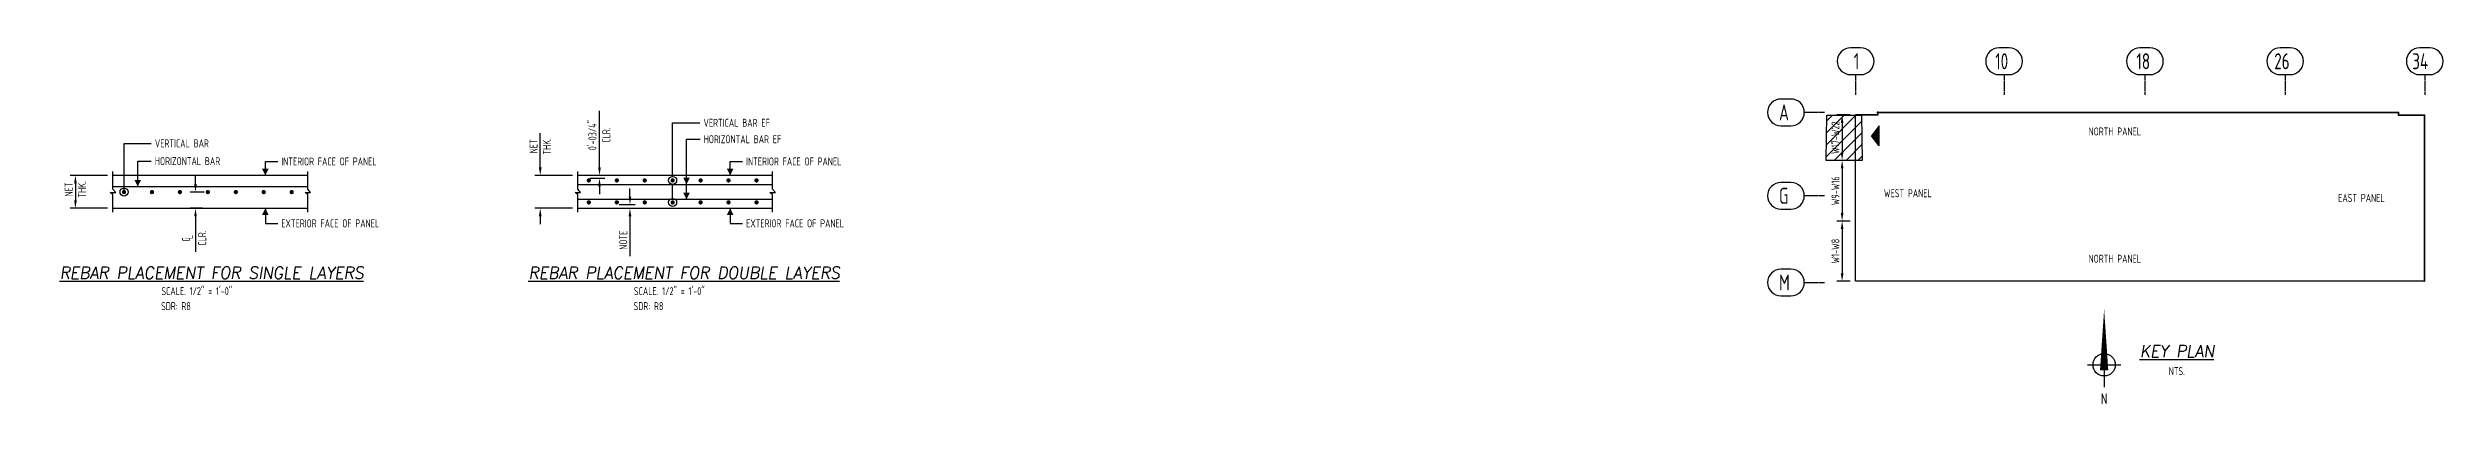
# Model space of a CAD drawing. Header units: inches. Extents: x -3675 to 25720, y -2273 to 5046.
# Drawn here: x 25047 to 25720, y 773 to 873 of the extents above; entities that cross this region are included whole.
import ezdxf
from ezdxf.enums import TextEntityAlignment as Align

# ---------------------------------------------------------------- set-up
doc = ezdxf.new("R2010")
doc.units = ezdxf.units.IN
doc.header["$LTSCALE"] = 0.025
doc.header["$MEASUREMENT"] = 0
doc.linetypes.add('PHANTOM', pattern=[2.5, 1.25, -0.25, 0.25, -0.25, 0.25, -0.25])
doc.layers.get('0').update_dxf_attribs({"linetype": 'CONTINUOUS'})
doc.layers.get('Defpoints').update_dxf_attribs({"linetype": 'CONTINUOUS'})
for name, color, linetype in [('0-25TEXT', 7, 'CONTINUOUS'), ('0-35', 3, 'CONTINUOUS'), ('0-35TEXT', 3, 'CONTINUOUS'), ('0-50', 10, 'CONTINUOUS'), ('5', 4, 'CONTINUOUS'), ('BARLIST', 7, 'CONTINUOUS'), ('DETAIL', 83, 'CONTINUOUS'), ('GRID', 8, 'PHANTOM'), ('Hatch', 253, 'CONTINUOUS'), ('Hgblock', 7, 'CONTINUOUS'), ('REBARS', 4, 'CONTINUOUS')]:
    doc.layers.add(name, color=color, linetype=linetype)
doc.styles.add('AR', font='ARCHQUIK.shx', dxfattribs={"width": 0.8})
doc.styles.add('ROMANT', font='romant')
doc.dimstyles.new('CADS_DIM_48', dxfattribs={"dimscale": 48, "dimtxt": 0.09375, "dimasz": 0.09375, "dimexe": 0.0625, "dimexo": 0.0625, "dimgap": 0.09375, "dimtad": 0, "dimtih": 1, "dimtoh": 1, "dimzin": 1, "dimdsep": 46, "dimlunit": 4, "dimtxsty": 'AR', "dimblk": 'CLOSED', "dimcen": 0.1875, "dimadec": 0, "dimazin": 0, "dimtfac": 1, "dimtofl": 0, "dimtmove": 0, "dimatfit": 1, "dimldrblk": 'DOTBLANK', "dimfxl": 1, "dimtzin": 0, "dimarcsym": 0})

# ---------------------------------------------------------------- blocks, each defined once
blk = doc.blocks.new('leadrblk')
blk.add_lwpolyline([(0, 0, 0, 1, 0), (1, 0, 1, 1, 0)], format="xyseb")
blk = doc.blocks.new('*D197')
at = {"layer": 'Defpoints', "color": 0, "transparency": 16777216}
for p in [(25064.96, 837.45), (25054.41, 828.2), (25064.96, 828.2)]:
    blk.add_point(p, dxfattribs=at)
at = {"layer": 'DETAIL', "color": 0, "lineweight": -2, "transparency": 16777216}
for p, q in [((25063.46, 837.45), (25052.91, 837.45)), ((25054.41, 835.2), (25054.41, 830.45)), ((25063.46, 828.2), (25052.91, 828.2))]:
    blk.add_line(p, q, dxfattribs=at)
at = {"layer": 'DETAIL', "color": 0, "transparency": 16777216}
for points in [[(25054.04, 835.2), (25054.79, 835.2), (25054.41, 837.45)], [(25054.04, 830.45), (25054.79, 830.45), (25054.41, 828.2)]]:
    blk.add_solid(points, dxfattribs=at)
at = {"layer": 'DETAIL', "color": 0, "transparency": 16777216, "insert": (25054.41, 833.51), "char_height": 2.25, "attachment_point": 5, "rotation": 90, "style": 'AR'}
blk.add_mtext('NET\\PTHK.', dxfattribs=at)
blk = doc.blocks.new('_DotBlank')
at = {"layer": '0-35', "color": 0, "lineweight": -2}
blk.add_line((-0.5, 0), (-1, 0), dxfattribs=at)
blk.add_circle((0, 0), 0.5, dxfattribs=at)
blk = doc.blocks.new('*D193')
at = {"layer": 'Defpoints', "color": 0, "transparency": 16777216}
for p in [(25195.66, 837.45), (25185.11, 828.2), (25195.66, 828.2)]:
    blk.add_point(p, dxfattribs=at)
at = {"layer": 'DETAIL', "color": 0, "lineweight": -2, "transparency": 16777216}
for p, q in [((25185.11, 839.7), (25185.11, 849.29)), ((25194.16, 837.45), (25183.61, 837.45)), ((25194.16, 828.2), (25183.61, 828.2)), ((25185.11, 825.95), (25185.11, 823.7))]:
    blk.add_line(p, q, dxfattribs=at)
at = {"layer": 'DETAIL', "color": 0, "transparency": 16777216}
for points in [[(25184.74, 839.7), (25185.49, 839.7), (25185.11, 837.45)], [(25184.74, 825.95), (25185.49, 825.95), (25185.11, 828.2)]]:
    blk.add_solid(points, dxfattribs=at)
at = {"layer": 'DETAIL', "color": 0, "transparency": 16777216, "insert": (25185.11, 845.62), "char_height": 2.25, "attachment_point": 5, "rotation": 90, "style": 'AR'}
blk.add_mtext('NET\\PTHK.', dxfattribs=at)
blk = doc.blocks.new('*D194')
at = {"layer": 'Defpoints', "color": 0, "transparency": 16777216}
for p in [(25197.52, 836.65), (25201.77, 837.45), (25201.77, 837.45)]:
    blk.add_point(p, dxfattribs=at)
at = {"layer": 'DETAIL', "color": 0, "lineweight": -2, "transparency": 16777216}
for p, q in [((25201.77, 839.7), (25201.77, 855.56)), ((25199.02, 836.65), (25203.27, 836.65)), ((25201.77, 834.4), (25201.77, 832.15))]:
    blk.add_line(p, q, dxfattribs=at)
at = {"layer": 'DETAIL', "color": 0, "transparency": 16777216}
for points in [[(25201.39, 839.7), (25202.14, 839.7), (25201.77, 837.45)], [(25201.39, 834.4), (25202.14, 834.4), (25201.77, 836.65)]]:
    blk.add_solid(points, dxfattribs=at)
at = {"layer": 'DETAIL', "color": 0, "transparency": 16777216, "char_height": 2.25, "attachment_point": 5, "rotation": 90, "style": 'AR'}
for s, insert in [('0\'-03/4"', (25199.77, 848.76)), ('CLR.', (25203.68, 848.76))]:
    blk.add_mtext(s, dxfattribs=dict(at, insert=insert))
blk = doc.blocks.new('*D195')
at = {"layer": 'Defpoints', "color": 0, "transparency": 16777216}
for p in [(25205.77, 829.24), (25210.34, 828.2), (25210.34, 828.2)]:
    blk.add_point(p, dxfattribs=at)
at = {"layer": 'DETAIL', "color": 0, "lineweight": -2, "transparency": 16777216}
for p, q in [((25207.27, 829.24), (25211.84, 829.24)), ((25210.34, 831.49), (25210.34, 833.74)), ((25210.34, 825.95), (25210.34, 814.76))]:
    blk.add_line(p, q, dxfattribs=at)
at = {"layer": 'DETAIL', "color": 0, "transparency": 16777216}
for points in [[(25209.97, 831.49), (25210.72, 831.49), (25210.34, 829.24)], [(25209.97, 825.95), (25210.72, 825.95), (25210.34, 828.2)]]:
    blk.add_solid(points, dxfattribs=at)
at = {"layer": 'DETAIL', "color": 0, "transparency": 16777216, "insert": (25208.47, 819.23), "char_height": 2.25, "width": 4.9345, "attachment_point": 5, "rotation": 90, "style": 'AR'}
blk.add_mtext('NOTE', dxfattribs=at)
blk = doc.blocks.new('*D196')
at = {"layer": 'Defpoints', "color": 0, "transparency": 16777216}
for p in [(25092.15, 832.76), (25088.18, 828.2), (25091.65, 828.2)]:
    blk.add_point(p, dxfattribs=at)
at = {"layer": 'DETAIL', "color": 0, "lineweight": -2, "transparency": 16777216}
for p, q in [((25088.18, 835.01), (25088.18, 837.26)), ((25090.65, 832.76), (25086.68, 832.76)), ((25090.15, 828.2), (25086.68, 828.2)), ((25088.18, 825.95), (25088.18, 815.94))]:
    blk.add_line(p, q, dxfattribs=at)
at = {"layer": 'DETAIL', "color": 0, "transparency": 16777216}
for points in [[(25087.8, 835.01), (25088.55, 835.01), (25088.18, 832.76)], [(25087.8, 825.95), (25088.55, 825.95), (25088.18, 828.2)]]:
    blk.add_solid(points, dxfattribs=at)
at = {"layer": 'DETAIL', "color": 0, "transparency": 16777216, "insert": (25088.18, 819.82), "char_height": 2.25, "attachment_point": 5, "rotation": 90, "style": 'AR'}
blk.add_mtext(' \\PCLR.', dxfattribs=at)
blk = doc.blocks.new('A$C2A293661')
at = {"layer": '0-35TEXT', "style": 'AR', "width": 0.8}
for s, p in [('C', (-0.72, 0.84)), ('L', (0, 0))]:
    blk.add_text(s, height=2.25, dxfattribs=at).set_placement(p)
blk = doc.blocks.new('*D342')
at = {"layer": '0-35', "color": 0, "lineweight": -2, "transparency": 16777216}
for p, q in [((25553.41, 854.44), (25549.68, 854.44)), ((25551.18, 852.19), (25551.18, 843.91)), ((25553.48, 841.66), (25549.68, 841.66))]:
    blk.add_line(p, q, dxfattribs=at)
at = {"layer": '0-35', "color": 0, "transparency": 16777216}
for points in [[(25550.81, 852.19), (25551.56, 852.19), (25551.18, 854.44)], [(25550.81, 843.91), (25551.56, 843.91), (25551.18, 841.66)]]:
    blk.add_solid(points, dxfattribs=at)
at = {"layer": 'Defpoints', "color": 0, "transparency": 16777216}
for p in [(25554.91, 854.44), (25551.18, 841.66), (25554.98, 841.66)]:
    blk.add_point(p, dxfattribs=at)
at = {"layer": '0-35', "color": 0, "transparency": 16777216, "insert": (25549.31, 848.05), "char_height": 2.25, "attachment_point": 5, "rotation": 90, "style": 'AR'}
blk.add_mtext('W17-W22', dxfattribs=at)
blk = doc.blocks.new('*D343')
at = {"layer": '0-35', "color": 0, "lineweight": -2, "transparency": 16777216}
for p, q in [((25553.48, 841.66), (25549.68, 841.66)), ((25551.18, 839.41), (25551.18, 826.87)), ((25553.41, 824.62), (25549.68, 824.62))]:
    blk.add_line(p, q, dxfattribs=at)
at = {"layer": '0-35', "color": 0, "transparency": 16777216}
for points in [[(25550.81, 839.41), (25551.56, 839.41), (25551.18, 841.66)], [(25550.81, 826.87), (25551.56, 826.87), (25551.18, 824.62)]]:
    blk.add_solid(points, dxfattribs=at)
at = {"layer": 'Defpoints', "color": 0, "transparency": 16777216}
for p in [(25554.98, 841.66), (25551.18, 824.62), (25554.91, 824.62)]:
    blk.add_point(p, dxfattribs=at)
at = {"layer": '0-35', "color": 0, "transparency": 16777216, "insert": (25549.31, 833.14), "char_height": 2.25, "attachment_point": 5, "rotation": 90, "style": 'AR'}
blk.add_mtext('W9-W16', dxfattribs=at)
blk = doc.blocks.new('*D344')
at = {"layer": '0-35', "color": 0, "lineweight": -2, "transparency": 16777216}
for p, q in [((25553.41, 824.62), (25549.68, 824.62)), ((25551.18, 822.37), (25551.18, 809.95)), ((25553.41, 807.7), (25549.68, 807.7))]:
    blk.add_line(p, q, dxfattribs=at)
at = {"layer": '0-35', "color": 0, "transparency": 16777216}
for points in [[(25550.81, 822.37), (25551.56, 822.37), (25551.18, 824.62)], [(25550.81, 809.95), (25551.56, 809.95), (25551.18, 807.7)]]:
    blk.add_solid(points, dxfattribs=at)
at = {"layer": 'Defpoints', "color": 0, "transparency": 16777216}
for p in [(25554.91, 824.62), (25551.18, 807.7), (25554.91, 807.7)]:
    blk.add_point(p, dxfattribs=at)
at = {"layer": '0-35', "color": 0, "transparency": 16777216, "insert": (25549.31, 816.16), "char_height": 2.25, "attachment_point": 5, "rotation": 90, "style": 'AR'}
blk.add_mtext('W1-W8', dxfattribs=at)
blk = doc.blocks.new('*U129')
at = {"layer": 'Hgblock', "color": 3}
for p, q in [((-0.375, 0), (0.375, 0)), ((0, 0), (0, -0.5))]:
    blk.add_line(p, q, dxfattribs=at)
blk.add_lwpolyline([(0, 1.25, 0, 0.187, 0), (0, -0.125, 0.187, 0.187, 0)], format="xyseb", dxfattribs=at)
blk.add_circle((0, 0), 0.25, dxfattribs=at)
at = {"layer": 'Hgblock', "color": 3, "style": 'AR', "width": 0.8}
blk.add_text('N', height=0.244, dxfattribs=at).set_placement((0, -0.761), align=Align.MIDDLE)
blk = doc.blocks.new('*D339')
at = {"layer": '0-35', "color": 0, "lineweight": -2, "transparency": 16777216}
for p, q in [((25553.41, 854.44), (25549.68, 854.44)), ((25551.18, 852.19), (25551.18, 843.91)), ((25553.48, 841.66), (25549.68, 841.66))]:
    blk.add_line(p, q, dxfattribs=at)
at = {"layer": '0-35', "color": 0, "transparency": 16777216}
for points in [[(25550.81, 852.19), (25551.56, 852.19), (25551.18, 854.44)], [(25550.81, 843.91), (25551.56, 843.91), (25551.18, 841.66)]]:
    blk.add_solid(points, dxfattribs=at)
at = {"layer": 'Defpoints', "color": 0, "transparency": 16777216}
for p in [(25554.91, 854.44), (25551.18, 841.66), (25554.98, 841.66)]:
    blk.add_point(p, dxfattribs=at)
at = {"layer": '0-35', "color": 0, "transparency": 16777216, "insert": (25549.31, 848.05), "char_height": 2.25, "attachment_point": 5, "rotation": 90, "style": 'AR'}
blk.add_mtext('W17-W22', dxfattribs=at)
blk = doc.blocks.new('*D340')
at = {"layer": '0-35', "color": 0, "lineweight": -2, "transparency": 16777216}
for p, q in [((25553.48, 841.66), (25549.68, 841.66)), ((25551.18, 839.41), (25551.18, 826.87)), ((25553.41, 824.62), (25549.68, 824.62))]:
    blk.add_line(p, q, dxfattribs=at)
at = {"layer": '0-35', "color": 0, "transparency": 16777216}
for points in [[(25550.81, 839.41), (25551.56, 839.41), (25551.18, 841.66)], [(25550.81, 826.87), (25551.56, 826.87), (25551.18, 824.62)]]:
    blk.add_solid(points, dxfattribs=at)
at = {"layer": 'Defpoints', "color": 0, "transparency": 16777216}
for p in [(25554.98, 841.66), (25551.18, 824.62), (25554.91, 824.62)]:
    blk.add_point(p, dxfattribs=at)
at = {"layer": '0-35', "color": 0, "transparency": 16777216, "insert": (25549.31, 833.14), "char_height": 2.25, "attachment_point": 5, "rotation": 90, "style": 'AR'}
blk.add_mtext('W9-W16', dxfattribs=at)
blk = doc.blocks.new('*D341')
at = {"layer": '0-35', "color": 0, "lineweight": -2, "transparency": 16777216}
for p, q in [((25553.41, 824.62), (25549.68, 824.62)), ((25551.18, 822.37), (25551.18, 809.95)), ((25553.41, 807.7), (25549.68, 807.7))]:
    blk.add_line(p, q, dxfattribs=at)
at = {"layer": '0-35', "color": 0, "transparency": 16777216}
for points in [[(25550.81, 822.37), (25551.56, 822.37), (25551.18, 824.62)], [(25550.81, 809.95), (25551.56, 809.95), (25551.18, 807.7)]]:
    blk.add_solid(points, dxfattribs=at)
at = {"layer": 'Defpoints', "color": 0, "transparency": 16777216}
for p in [(25554.91, 824.62), (25551.18, 807.7), (25554.91, 807.7)]:
    blk.add_point(p, dxfattribs=at)
at = {"layer": '0-35', "color": 0, "transparency": 16777216, "insert": (25549.31, 816.16), "char_height": 2.25, "attachment_point": 5, "rotation": 90, "style": 'AR'}
blk.add_mtext('W1-W8', dxfattribs=at)
blk = doc.blocks.new('*U229')
at = {"layer": 'Hgblock', "color": 3}
for p, q in [((-0.375, 0), (0.375, 0)), ((0, 0), (0, -0.5))]:
    blk.add_line(p, q, dxfattribs=at)
blk.add_lwpolyline([(0, 1.25, 0, 0.187, 0), (0, -0.125, 0.187, 0.187, 0)], format="xyseb", dxfattribs=at)
blk.add_circle((0, 0), 0.25, dxfattribs=at)
at = {"layer": 'Hgblock', "color": 3, "style": 'AR', "width": 0.8}
blk.add_text('N', height=0.244, dxfattribs=at).set_placement((0, -0.761), align=Align.MIDDLE)

msp = doc.modelspace()

# ---------------------------------------------------------------- hatches: boundary and pattern name
at = {"layer": '0-25TEXT'}
msp.add_hatch(color=256, dxfattribs=at).paths.add_polyline_path([(25561.62379, 851.39563), (25559.46384, 848.5832), (25561.62379, 845.77077)])
at = {"layer": 'Hatch'}
h = msp.add_hatch(dxfattribs=at)
h.set_pattern_fill('ANSI31', color=256, scale=18.75)
h.set_pattern_definition([(45, (13073.699, -2.8334), (-1.6572815, 1.6572815), [])])
h.paths.add_polyline_path([(25546.68827, 841.65724), (25556.83167, 841.65708), (25556.66661, 854.36965), (25546.87895, 854.36981)])

# ---------------------------------------------------------------- linework, layer by layer
at = {"layer": '0-25TEXT'}
for p, q in [((25561.62379, 851.39563), (25559.46384, 848.5832)), ((25561.62379, 845.77077), (25561.62379, 851.39563)), ((25561.62379, 845.77077), (25559.46384, 848.5832))]:
    msp.add_line(p, q, dxfattribs=at)
for points in [[(25222.3485, 837.16636), (25222.3485, 852.22853), (25230.02899, 852.22853)], [(25226.24842, 830.74844), (25226.24842, 847.61848), (25230.07478, 847.61848)], [(25071.9294, 834.3108), (25071.9294, 841.45671), (25075.75576, 841.45671)], [(25107.81491, 837.45465), (25107.81491, 841.36598), (25111.29619, 841.36598)], [(25238.51671, 837.45465), (25238.51671, 841.36598), (25241.99799, 841.36598)], [(25222.3485, 830.98891), (25222.3485, 834.91636)], [(25107.81491, 828.20465), (25107.81491, 823.89667), (25111.29619, 823.89667)], [(25238.51671, 828.20465), (25238.51671, 823.89667), (25241.99799, 823.89667)]]:
    msp.add_lwpolyline(points, dxfattribs=at)
at = {"layer": '0-35'}
for p, q in [((25554.91238, 854.43824), (25554.91238, 854.36965)), ((25561.23803, 854.43824), (25554.91238, 854.43824)), ((25554.91238, 854.36965), (25554.91238, 854.43824)), ((25554.91238, 854.43824), (25554.98097, 854.43824)), ((25554.91238, 807.69756), (25554.91238, 854.43824)), ((25554.91238, 854.43824), (25554.91238, 854.36965)), ((25561.23803, 854.43824), (25554.91238, 854.43824)), ((25554.91238, 854.36965), (25554.91238, 854.43824)), ((25554.91238, 854.43824), (25554.98097, 854.43824)), ((25554.91238, 807.69756), (25554.91238, 854.43824)), ((25561.30663, 854.36965), (25554.91238, 854.36965)), ((25561.30663, 854.36965), (25554.91238, 854.36965)), ((25554.91238, 852.30806), (25554.98097, 852.30806)), ((25554.91238, 852.30806), (25554.98097, 852.30806)), ((25554.91238, 850.17788), (25554.98097, 850.17788)), ((25554.91238, 850.17788), (25554.98097, 850.17788)), ((25554.98097, 807.69756), (25554.98097, 854.43824)), ((25554.98097, 807.69756), (25554.98097, 854.43824)), ((25557.04534, 854.43824), (25557.04534, 854.36965)), ((25557.04534, 854.43824), (25557.04534, 854.36965)), ((25559.17552, 854.43824), (25559.17552, 854.36965)), ((25559.17552, 854.43824), (25559.17552, 854.36965)), ((25561.30663, 855.22246), (25561.03595, 855.22246)), ((25561.03595, 855.22246), (25707.7366, 855.22246)), ((25561.03595, 855.15386), (25561.03595, 855.22246)), ((25561.03595, 855.22246), (25561.03595, 855.15386)), ((25561.30663, 855.22246), (25561.03595, 855.22246)), ((25561.03595, 855.22246), (25707.7366, 855.22246)), ((25561.03595, 855.15386), (25561.03595, 855.22246)), ((25561.03595, 855.22246), (25561.03595, 855.15386)), ((25561.03595, 855.15386), (25561.23803, 855.15386)), ((25561.03595, 855.15386), (25561.23803, 855.15386)), ((25561.23803, 854.43824), (25561.23803, 855.15386)), ((25561.23803, 854.43824), (25561.23803, 855.15386)), ((25561.30663, 854.36965), (25561.30663, 855.15386)), ((25561.30663, 855.15386), (25707.53822, 855.15386)), ((25561.30663, 854.36965), (25561.30663, 855.15386)), ((25561.30663, 855.15386), (25707.53822, 855.15386)), ((25561.30663, 854.36965), (25561.30663, 854.43824)), ((25561.30663, 854.36965), (25561.30663, 854.43824)), ((25562.94619, 855.22246), (25562.94619, 855.15386)), ((25562.94619, 855.22246), (25562.94619, 855.15386)), ((25562.94644, 855.22246), (25562.94644, 855.15386)), ((25562.94644, 855.22246), (25562.94644, 855.15386)), ((25564.85415, 855.22246), (25564.85415, 855.15386)), ((25564.85415, 855.22246), (25564.85415, 855.15386)), ((25564.85415, 855.22246), (25564.85415, 855.15386)), ((25564.85415, 855.22246), (25564.85415, 855.15386)), ((25566.98433, 855.22246), (25566.98433, 855.15386)), ((25566.98433, 855.22246), (25566.98433, 855.15386)), ((25566.98433, 855.22246), (25566.98433, 855.15386)), ((25566.98433, 855.22246), (25566.98433, 855.15386)), ((25569.29248, 855.22246), (25569.29248, 855.15386)), ((25569.29248, 855.22246), (25569.29248, 855.15386)), ((25571.60064, 855.22246), (25571.60064, 855.15386)), ((25571.60064, 855.22246), (25571.60064, 855.15386)), ((25573.9088, 855.22246), (25573.9088, 855.15386)), ((25573.9088, 855.22246), (25573.9088, 855.15386)), ((25576.21696, 855.22246), (25576.21696, 855.15386)), ((25576.21696, 855.22246), (25576.21696, 855.15386)), ((25576.92331, 855.22246), (25576.92331, 855.15386)), ((25576.92331, 855.22246), (25576.92331, 855.15386)), ((25579.23147, 855.22246), (25579.23147, 855.15386)), ((25579.23147, 855.22246), (25579.23147, 855.15386)), ((25581.53963, 855.22246), (25581.53963, 855.15386)), ((25581.53963, 855.22246), (25581.53963, 855.15386)), ((25583.84779, 855.22246), (25583.84779, 855.15386)), ((25583.84779, 855.22246), (25583.84779, 855.15386)), ((25586.15595, 855.22246), (25586.15595, 855.15386)), ((25586.15595, 855.22246), (25586.15595, 855.15386)), ((25586.8623, 855.22246), (25586.8623, 855.15386)), ((25586.8623, 855.22246), (25586.8623, 855.15386)), ((25589.17046, 855.22246), (25589.17046, 855.15386)), ((25589.17046, 855.22246), (25589.17046, 855.15386)), ((25591.47862, 855.22246), (25591.47862, 855.15386)), ((25591.47862, 855.22246), (25591.47862, 855.15386)), ((25593.78678, 855.22246), (25593.78678, 855.15386)), ((25593.78678, 855.22246), (25593.78678, 855.15386)), ((25595.87246, 855.22246), (25595.87246, 855.15386)), ((25595.87246, 855.22246), (25595.87246, 855.15386)), ((25596.5816, 855.22246), (25596.5816, 855.15386)), ((25596.5816, 855.22246), (25596.5816, 855.15386)), ((25599.11501, 855.22246), (25599.11501, 855.15386)), ((25599.11501, 855.15386), (25599.11501, 855.22246)), ((25599.11501, 855.22246), (25599.11501, 855.15386)), ((25599.11501, 855.15386), (25599.11501, 855.22246)), ((25601.42317, 855.15386), (25601.42317, 855.22246)), ((25601.42317, 855.15386), (25601.42317, 855.22246)), ((25603.73133, 855.15386), (25603.73133, 855.22246)), ((25603.73133, 855.15386), (25603.73133, 855.22246)), ((25606.03949, 855.15386), (25606.03949, 855.22246)), ((25606.03949, 855.15386), (25606.03949, 855.22246)), ((25606.74584, 855.15386), (25606.74584, 855.22246)), ((25606.74584, 855.15386), (25606.74584, 855.22246)), ((25609.054, 855.15386), (25609.054, 855.22246)), ((25609.054, 855.15386), (25609.054, 855.22246)), ((25611.36216, 855.15386), (25611.36216, 855.22246)), ((25611.36216, 855.15386), (25611.36216, 855.22246)), ((25613.67031, 855.15386), (25613.67031, 855.22246)), ((25613.67031, 855.15386), (25613.67031, 855.22246)), ((25615.97847, 855.15386), (25615.97847, 855.22246)), ((25615.97847, 855.15386), (25615.97847, 855.22246)), ((25616.68483, 855.15386), (25616.68483, 855.22246)), ((25616.68483, 855.15386), (25616.68483, 855.22246)), ((25618.99298, 855.15386), (25618.99298, 855.22246)), ((25618.99298, 855.15386), (25618.99298, 855.22246)), ((25621.30114, 855.15386), (25621.30114, 855.22246)), ((25621.30114, 855.15386), (25621.30114, 855.22246)), ((25623.6093, 855.15386), (25623.6093, 855.22246)), ((25623.6093, 855.15386), (25623.6093, 855.22246)), ((25625.91746, 855.15386), (25625.91746, 855.22246)), ((25625.91746, 855.15386), (25625.91746, 855.22246)), ((25626.62381, 855.15386), (25626.62381, 855.22246)), ((25626.62381, 855.15386), (25626.62381, 855.22246)), ((25628.93197, 855.15386), (25628.93197, 855.22246)), ((25628.93197, 855.15386), (25628.93197, 855.22246)), ((25631.2355, 855.15386), (25631.2355, 855.22246)), ((25631.2355, 855.15386), (25631.2355, 855.22246)), ((25633.53902, 855.15386), (25633.53902, 855.22246)), ((25633.53902, 855.15386), (25633.53902, 855.22246)), ((25635.84718, 855.15386), (25635.84718, 855.22246)), ((25635.84718, 855.15386), (25635.84718, 855.22246)), ((25636.55353, 855.15386), (25636.55353, 855.22246)), ((25636.55353, 855.15386), (25636.55353, 855.22246)), ((25638.86169, 855.15386), (25638.86169, 855.22246)), ((25638.86169, 855.15386), (25638.86169, 855.22246)), ((25641.16985, 855.15386), (25641.16985, 855.22246)), ((25641.16985, 855.15386), (25641.16985, 855.22246)), ((25643.47801, 855.15386), (25643.47801, 855.22246)), ((25643.47801, 855.15386), (25643.47801, 855.22246)), ((25645.78617, 855.15386), (25645.78617, 855.22246)), ((25645.78617, 855.15386), (25645.78617, 855.22246)), ((25646.49252, 855.15386), (25646.49252, 855.22246)), ((25646.49252, 855.15386), (25646.49252, 855.22246)), ((25648.80068, 855.15386), (25648.80068, 855.22246)), ((25648.80068, 855.15386), (25648.80068, 855.22246)), ((25651.10884, 855.15386), (25651.10884, 855.22246)), ((25651.10884, 855.15386), (25651.10884, 855.22246)), ((25653.417, 855.15386), (25653.417, 855.22246)), ((25653.417, 855.15386), (25653.417, 855.22246)), ((25655.72515, 855.15386), (25655.72515, 855.22246)), ((25655.72515, 855.15386), (25655.72515, 855.22246)), ((25656.43151, 855.15386), (25656.43151, 855.22246)), ((25656.43151, 855.15386), (25656.43151, 855.22246)), ((25658.73967, 855.15386), (25658.73967, 855.22246)), ((25658.73967, 855.15386), (25658.73967, 855.22246)), ((25661.04782, 855.15386), (25661.04782, 855.22246)), ((25661.04782, 855.15386), (25661.04782, 855.22246)), ((25663.35598, 855.15386), (25663.35598, 855.22246)), ((25663.35598, 855.15386), (25663.35598, 855.22246)), ((25665.66414, 855.15386), (25665.66414, 855.22246)), ((25665.66414, 855.15386), (25665.66414, 855.22246)), ((25666.37049, 855.15386), (25666.37049, 855.22246)), ((25666.37049, 855.15386), (25666.37049, 855.22246)), ((25668.67865, 855.15386), (25668.67865, 855.22246)), ((25668.67865, 855.15386), (25668.67865, 855.22246)), ((25670.98959, 855.15386), (25670.98959, 855.22246)), ((25670.98959, 855.15386), (25670.98959, 855.22246)), ((25673.30053, 855.15386), (25673.30053, 855.22246)), ((25673.30053, 855.15386), (25673.30053, 855.22246)), ((25675.60869, 855.15386), (25675.60869, 855.22246)), ((25675.60869, 855.15386), (25675.60869, 855.22246)), ((25676.31504, 855.15386), (25676.31504, 855.22246)), ((25676.31504, 855.15386), (25676.31504, 855.22246)), ((25678.6232, 855.15386), (25678.6232, 855.22246)), ((25678.6232, 855.15386), (25678.6232, 855.22246)), ((25680.93136, 855.15386), (25680.93136, 855.22246)), ((25680.93136, 855.15386), (25680.93136, 855.22246)), ((25683.23952, 855.15386), (25683.23952, 855.22246)), ((25683.23952, 855.15386), (25683.23952, 855.22246)), ((25685.54768, 855.15386), (25685.54768, 855.22246)), ((25685.54768, 855.15386), (25685.54768, 855.22246)), ((25686.25403, 855.15386), (25686.25403, 855.22246)), ((25686.25403, 855.15386), (25686.25403, 855.22246)), ((25688.56219, 855.15386), (25688.56219, 855.22246)), ((25688.56219, 855.15386), (25688.56219, 855.22246)), ((25690.87035, 855.15386), (25690.87035, 855.22246)), ((25690.87035, 855.15386), (25690.87035, 855.22246)), ((25693.17851, 855.15386), (25693.17851, 855.22246)), ((25693.17851, 855.15386), (25693.17851, 855.22246)), ((25695.48667, 855.15386), (25695.48667, 855.22246)), ((25695.48667, 855.15386), (25695.48667, 855.22246)), ((25696.19302, 855.15386), (25696.19302, 855.22246)), ((25696.19302, 855.15386), (25696.19302, 855.22246)), ((25698.50118, 855.15386), (25698.50118, 855.22246)), ((25698.50118, 855.15386), (25698.50118, 855.22246)), ((25700.80934, 855.15386), (25700.80934, 855.22246)), ((25700.80934, 855.15386), (25700.80934, 855.22246)), ((25703.1175, 855.15386), (25703.1175, 855.22246)), ((25703.1175, 855.15386), (25703.1175, 855.22246)), ((25705.42566, 855.15386), (25705.42566, 855.22246)), ((25705.42566, 855.15386), (25705.42566, 855.22246)), ((25707.53822, 855.15386), (25707.53822, 854.36965)), ((25707.53822, 855.15386), (25707.53822, 854.36965)), ((25707.53822, 854.36965), (25714.9279, 854.36965)), ((25707.53822, 854.36965), (25714.9279, 854.36965)), ((25707.60682, 855.15386), (25707.7366, 855.15386)), ((25707.60682, 855.15386), (25707.60682, 854.43824)), ((25707.60682, 855.15386), (25707.7366, 855.15386)), ((25707.60682, 855.15386), (25707.60682, 854.43824)), ((25707.60682, 854.43824), (25714.9279, 854.43824)), ((25707.60682, 854.43824), (25714.9279, 854.43824)), ((25707.7366, 855.15386), (25707.7366, 855.22246)), ((25707.7366, 855.15386), (25707.7366, 855.22246)), ((25710.18583, 854.43824), (25710.18583, 854.36965)), ((25710.18583, 854.43824), (25710.18583, 854.36965)), ((25712.31601, 854.43824), (25712.31601, 854.36965)), ((25712.31601, 854.43824), (25712.31601, 854.36965)), ((25714.9279, 854.36965), (25714.9279, 854.43824)), ((25714.9279, 854.36965), (25714.9279, 854.43824)), ((25714.93479, 807.69756), (25714.93479, 854.43976)), ((25714.93479, 854.43976), (25715.00339, 854.43976)), ((25714.93479, 807.69756), (25714.93479, 854.43976)), ((25714.93479, 854.43976), (25715.00339, 854.43976)), ((25714.93479, 852.59082), (25714.93479, 852.52222)), ((25714.93479, 852.52222), (25714.93479, 852.59082)), ((25714.93479, 852.59082), (25715.00339, 852.59082)), ((25714.93479, 852.59082), (25714.93479, 852.52222)), ((25714.93479, 852.52222), (25714.93479, 852.59082)), ((25714.93479, 852.59082), (25715.00339, 852.59082)), ((25714.93479, 851.01768), (25715.00339, 851.01768)), ((25714.93479, 851.01768), (25715.00339, 851.01768)), ((25714.93479, 849.72095), (25715.00339, 849.72095)), ((25714.93479, 849.72095), (25715.00339, 849.72095)), ((25715.00339, 807.69756), (25715.00339, 854.43976)), ((25715.00339, 807.69756), (25715.00339, 854.43976)), ((25554.91238, 848.0477), (25554.98097, 848.0477)), ((25554.91238, 848.0477), (25554.98097, 848.0477)), ((25554.91238, 845.91752), (25554.98097, 845.91752)), ((25554.91238, 845.91752), (25554.98097, 845.91752)), ((25554.91238, 843.78734), (25554.98097, 843.78734)), ((25554.91238, 843.78734), (25554.98097, 843.78734)), ((25714.93479, 848.0477), (25715.00339, 848.0477)), ((25714.93479, 848.0477), (25715.00339, 848.0477)), ((25714.93479, 845.91752), (25715.00339, 845.91752)), ((25714.93479, 845.91752), (25715.00339, 845.91752)), ((25714.93479, 843.78734), (25715.00339, 843.78734)), ((25714.93479, 843.78734), (25715.00339, 843.78734)), ((25554.91238, 841.65716), (25554.98097, 841.65716)), ((25554.91238, 841.65716), (25554.98097, 841.65716)), ((25554.91238, 839.52698), (25554.98097, 839.52698)), ((25554.91238, 839.52698), (25554.98097, 839.52698)), ((25554.91238, 837.3968), (25554.98097, 837.3968)), ((25554.91238, 837.3968), (25554.98097, 837.3968)), ((25554.91238, 835.26662), (25554.98097, 835.26662)), ((25554.91238, 835.26662), (25554.98097, 835.26662)), ((25714.93479, 841.65716), (25715.00339, 841.65716)), ((25714.93479, 841.65716), (25715.00339, 841.65716)), ((25714.93479, 839.52698), (25715.00339, 839.52698)), ((25714.93479, 839.52698), (25715.00339, 839.52698)), ((25714.93479, 837.3968), (25715.00339, 837.3968)), ((25714.93479, 837.3968), (25715.00339, 837.3968)), ((25714.93479, 835.26662), (25715.00339, 835.26662)), ((25714.93479, 835.26662), (25715.00339, 835.26662)), ((25554.91238, 833.13644), (25554.98097, 833.13644)), ((25554.91238, 833.13644), (25554.98097, 833.13644)), ((25554.91238, 831.00626), (25554.98097, 831.00626)), ((25554.91238, 831.00626), (25554.98097, 831.00626)), ((25554.91238, 828.87608), (25554.98097, 828.87608)), ((25554.91238, 828.87608), (25554.98097, 828.87608)), ((25714.93479, 833.13644), (25715.00339, 833.13644)), ((25714.93479, 833.13644), (25715.00339, 833.13644)), ((25714.93479, 831.00626), (25715.00339, 831.00626)), ((25714.93479, 831.00626), (25715.00339, 831.00626)), ((25714.93479, 828.87608), (25715.00339, 828.87608)), ((25714.93479, 828.87608), (25715.00339, 828.87608)), ((25554.91238, 826.7459), (25554.98097, 826.7459)), ((25554.91238, 826.7459), (25554.98097, 826.7459)), ((25554.91238, 824.61572), (25554.98097, 824.61572)), ((25554.91238, 824.61572), (25554.98097, 824.61572)), ((25554.91238, 822.48554), (25554.98097, 822.48554)), ((25554.91238, 822.48554), (25554.98097, 822.48554)), ((25714.93479, 826.7459), (25715.00339, 826.7459)), ((25714.93479, 826.7459), (25715.00339, 826.7459)), ((25714.93479, 824.61572), (25715.00339, 824.61572)), ((25714.93479, 824.61572), (25715.00339, 824.61572)), ((25714.93479, 822.48554), (25715.00339, 822.48554)), ((25714.93479, 822.48554), (25715.00339, 822.48554)), ((25554.91238, 820.35536), (25554.98097, 820.35536)), ((25554.91238, 820.35536), (25554.98097, 820.35536)), ((25554.91238, 818.22518), (25554.98097, 818.22518)), ((25554.91238, 818.22518), (25554.98097, 818.22518)), ((25554.91238, 816.095), (25554.98097, 816.095)), ((25554.91238, 816.095), (25554.98097, 816.095)), ((25714.93479, 820.35536), (25715.00339, 820.35536)), ((25714.93479, 820.35536), (25715.00339, 820.35536)), ((25714.93479, 818.22518), (25715.00339, 818.22518)), ((25714.93479, 818.22518), (25715.00339, 818.22518)), ((25714.93479, 816.095), (25715.00339, 816.095)), ((25714.93479, 816.095), (25715.00339, 816.095)), ((25554.91238, 813.96482), (25554.98097, 813.96482)), ((25554.91238, 813.96482), (25554.98097, 813.96482)), ((25554.91238, 811.83464), (25554.98097, 811.83464)), ((25554.91238, 811.83464), (25554.98097, 811.83464)), ((25554.91238, 809.70446), (25554.98097, 809.70446)), ((25554.91238, 809.70446), (25554.98097, 809.70446)), ((25714.93479, 813.96482), (25715.00339, 813.96482)), ((25714.93479, 813.96482), (25715.00339, 813.96482)), ((25714.93479, 811.83464), (25715.00339, 811.83464)), ((25714.93479, 811.83464), (25715.00339, 811.83464)), ((25714.93479, 809.70446), (25715.00339, 809.70446)), ((25714.93479, 809.70446), (25715.00339, 809.70446)), ((25715.00339, 807.76616), (25554.91238, 807.76616)), ((25554.91238, 807.76616), (25554.91238, 807.69756)), ((25715.00339, 807.76616), (25554.91238, 807.76616)), ((25554.91238, 807.76616), (25554.91238, 807.69756)), ((25715.00339, 807.69756), (25554.91238, 807.69756)), ((25554.91238, 807.69756), (25554.98097, 807.69756)), ((25715.00339, 807.69756), (25554.91238, 807.69756)), ((25554.91238, 807.69756), (25554.98097, 807.69756)), ((25556.44559, 807.76616), (25556.44559, 807.69756)), ((25556.44559, 807.76616), (25556.44559, 807.69756)), ((25557.9788, 807.76616), (25557.9788, 807.69756)), ((25557.9788, 807.76616), (25557.9788, 807.69756)), ((25560.28696, 807.76616), (25560.28696, 807.69756)), ((25560.28696, 807.76616), (25560.28696, 807.69756)), ((25562.59512, 807.76616), (25562.59512, 807.69756)), ((25562.59512, 807.76616), (25562.59512, 807.69756)), ((25563.30147, 807.76616), (25563.30147, 807.69756)), ((25563.30147, 807.76616), (25563.30147, 807.69756)), ((25565.60963, 807.76616), (25565.60963, 807.69756)), ((25565.60963, 807.76616), (25565.60963, 807.69756)), ((25567.92361, 807.76616), (25567.92361, 807.69756)), ((25567.92361, 807.76616), (25567.92361, 807.69756)), ((25570.23177, 807.76616), (25570.23177, 807.69756)), ((25570.23177, 807.76616), (25570.23177, 807.69756)), ((25572.53993, 807.76616), (25572.53993, 807.69756)), ((25572.53993, 807.76616), (25572.53993, 807.69756)), ((25573.24628, 807.76616), (25573.24628, 807.69756)), ((25573.24628, 807.76616), (25573.24628, 807.69756)), ((25575.55444, 807.76616), (25575.55444, 807.69756)), ((25575.55444, 807.76616), (25575.55444, 807.69756)), ((25577.8626, 807.76616), (25577.8626, 807.69756)), ((25577.8626, 807.76616), (25577.8626, 807.69756)), ((25580.17076, 807.76616), (25580.17076, 807.69756)), ((25580.17076, 807.76616), (25580.17076, 807.69756)), ((25582.47892, 807.76616), (25582.47892, 807.69756)), ((25582.47892, 807.76616), (25582.47892, 807.69756)), ((25583.18527, 807.76616), (25583.18527, 807.69756)), ((25583.18527, 807.76616), (25583.18527, 807.69756)), ((25585.49343, 807.76616), (25585.49343, 807.69756)), ((25585.49343, 807.76616), (25585.49343, 807.69756)), ((25587.80159, 807.76616), (25587.80159, 807.69756)), ((25587.80159, 807.76616), (25587.80159, 807.69756)), ((25590.10975, 807.76616), (25590.10975, 807.69756)), ((25590.10975, 807.76616), (25590.10975, 807.69756)), ((25592.41791, 807.76616), (25592.41791, 807.69756)), ((25592.41791, 807.76616), (25592.41791, 807.69756)), ((25593.12426, 807.76616), (25593.12426, 807.69756)), ((25593.12426, 807.76616), (25593.12426, 807.69756)), ((25595.43242, 807.76616), (25595.43242, 807.69756)), ((25595.43242, 807.76616), (25595.43242, 807.69756)), ((25597.74058, 807.76616), (25597.74058, 807.69756)), ((25597.74058, 807.76616), (25597.74058, 807.69756)), ((25600.04874, 807.76616), (25600.04874, 807.69756)), ((25600.04874, 807.76616), (25600.04874, 807.69756)), ((25602.3569, 807.76616), (25602.3569, 807.69756)), ((25602.3569, 807.76616), (25602.3569, 807.69756)), ((25603.06325, 807.76616), (25603.06325, 807.69756)), ((25603.06325, 807.76616), (25603.06325, 807.69756)), ((25605.37141, 807.76616), (25605.37141, 807.69756)), ((25605.37141, 807.76616), (25605.37141, 807.69756)), ((25607.67957, 807.76616), (25607.67957, 807.69756)), ((25607.67957, 807.76616), (25607.67957, 807.69756)), ((25609.98772, 807.76616), (25609.98772, 807.69756)), ((25609.98772, 807.76616), (25609.98772, 807.69756)), ((25612.29588, 807.76616), (25612.29588, 807.69756)), ((25612.29588, 807.76616), (25612.29588, 807.69756)), ((25613.00224, 807.76616), (25613.00224, 807.69756)), ((25613.00224, 807.76616), (25613.00224, 807.69756)), ((25615.31039, 807.76616), (25615.31039, 807.69756)), ((25615.31039, 807.76616), (25615.31039, 807.69756)), ((25617.61855, 807.76616), (25617.61855, 807.69756)), ((25617.61855, 807.76616), (25617.61855, 807.69756)), ((25619.92671, 807.76616), (25619.92671, 807.69756)), ((25619.92671, 807.76616), (25619.92671, 807.69756)), ((25622.23487, 807.76616), (25622.23487, 807.69756)), ((25622.23487, 807.76616), (25622.23487, 807.69756)), ((25622.94122, 807.76616), (25622.94122, 807.69756)), ((25622.94122, 807.76616), (25622.94122, 807.69756)), ((25625.24938, 807.76616), (25625.24938, 807.69756)), ((25625.24938, 807.76616), (25625.24938, 807.69756)), ((25627.55754, 807.76616), (25627.55754, 807.69756)), ((25627.55754, 807.76616), (25627.55754, 807.69756)), ((25629.8657, 807.76616), (25629.8657, 807.69756)), ((25629.8657, 807.76616), (25629.8657, 807.69756)), ((25632.17386, 807.76616), (25632.17386, 807.69756)), ((25632.17386, 807.76616), (25632.17386, 807.69756)), ((25632.88021, 807.76616), (25632.88021, 807.69756)), ((25632.88021, 807.76616), (25632.88021, 807.69756)), ((25635.18837, 807.76616), (25635.18837, 807.69756)), ((25635.18837, 807.76616), (25635.18837, 807.69756)), ((25637.49653, 807.76616), (25637.49653, 807.69756)), ((25637.49653, 807.76616), (25637.49653, 807.69756)), ((25639.80469, 807.76616), (25639.80469, 807.69756)), ((25639.80469, 807.76616), (25639.80469, 807.69756)), ((25642.11285, 807.76616), (25642.11285, 807.69756)), ((25642.11285, 807.76616), (25642.11285, 807.69756)), ((25642.8192, 807.76616), (25642.8192, 807.69756)), ((25642.8192, 807.76616), (25642.8192, 807.69756)), ((25645.12736, 807.76616), (25645.12736, 807.69756)), ((25645.12736, 807.76616), (25645.12736, 807.69756)), ((25647.43552, 807.76616), (25647.43552, 807.69756)), ((25647.43552, 807.76616), (25647.43552, 807.69756)), ((25649.74367, 807.76616), (25649.74367, 807.69756)), ((25649.74367, 807.76616), (25649.74367, 807.69756)), ((25652.05183, 807.76616), (25652.05183, 807.69756)), ((25652.05183, 807.76616), (25652.05183, 807.69756)), ((25652.75819, 807.76616), (25652.75819, 807.69756)), ((25652.75819, 807.76616), (25652.75819, 807.69756)), ((25655.06634, 807.76616), (25655.06634, 807.69756)), ((25655.06634, 807.76616), (25655.06634, 807.69756)), ((25657.3745, 807.76616), (25657.3745, 807.69756)), ((25657.3745, 807.76616), (25657.3745, 807.69756)), ((25659.68266, 807.76616), (25659.68266, 807.69756)), ((25659.68266, 807.76616), (25659.68266, 807.69756)), ((25661.99082, 807.76616), (25661.99082, 807.69756)), ((25661.99082, 807.76616), (25661.99082, 807.69756)), ((25662.69717, 807.76616), (25662.69717, 807.69756)), ((25662.69717, 807.76616), (25662.69717, 807.69756)), ((25665.00533, 807.76616), (25665.00533, 807.69756)), ((25665.00533, 807.76616), (25665.00533, 807.69756)), ((25667.31349, 807.76616), (25667.31349, 807.69756)), ((25667.31349, 807.76616), (25667.31349, 807.69756)), ((25669.62165, 807.76616), (25669.62165, 807.69756)), ((25669.62165, 807.76616), (25669.62165, 807.69756)), ((25672.15506, 807.76616), (25672.15506, 807.69756)), ((25672.15506, 807.76616), (25672.15506, 807.69756)), ((25672.86142, 807.76616), (25672.86142, 807.69756)), ((25672.86142, 807.76616), (25672.86142, 807.69756)), ((25674.94988, 807.76616), (25674.94988, 807.69756)), ((25674.94988, 807.76616), (25674.94988, 807.69756)), ((25677.25804, 807.76616), (25677.25804, 807.69756)), ((25677.25804, 807.76616), (25677.25804, 807.69756)), ((25679.5662, 807.76616), (25679.5662, 807.69756)), ((25679.5662, 807.76616), (25679.5662, 807.69756)), ((25681.87436, 807.76616), (25681.87436, 807.69756)), ((25681.87436, 807.76616), (25681.87436, 807.69756)), ((25682.58071, 807.76616), (25682.58071, 807.69756)), ((25682.58071, 807.76616), (25682.58071, 807.69756)), ((25684.88887, 807.76616), (25684.88887, 807.69756)), ((25684.88887, 807.76616), (25684.88887, 807.69756)), ((25687.19703, 807.76616), (25687.19703, 807.69756)), ((25687.19703, 807.76616), (25687.19703, 807.69756)), ((25689.50519, 807.76616), (25689.50519, 807.69756)), ((25689.50519, 807.76616), (25689.50519, 807.69756)), ((25691.81335, 807.76616), (25691.81335, 807.69756)), ((25691.81335, 807.76616), (25691.81335, 807.69756)), ((25692.5197, 807.76616), (25692.5197, 807.69756)), ((25692.5197, 807.76616), (25692.5197, 807.69756)), ((25694.82786, 807.76616), (25694.82786, 807.69756)), ((25694.82786, 807.76616), (25694.82786, 807.69756)), ((25697.13602, 807.76616), (25697.13602, 807.69756)), ((25697.13602, 807.76616), (25697.13602, 807.69756)), ((25699.44418, 807.76616), (25699.44418, 807.69756)), ((25699.44418, 807.76616), (25699.44418, 807.69756)), ((25701.75233, 807.76616), (25701.75233, 807.69756)), ((25701.75233, 807.76616), (25701.75233, 807.69756)), ((25704.06049, 807.76616), (25704.06049, 807.69756)), ((25704.06049, 807.76616), (25704.06049, 807.69756)), ((25706.36865, 807.76616), (25706.36865, 807.69756)), ((25706.36865, 807.76616), (25706.36865, 807.69756)), ((25708.67681, 807.76616), (25708.67681, 807.69756)), ((25708.67681, 807.76616), (25708.67681, 807.69756)), ((25710.98497, 807.76616), (25710.98497, 807.69756)), ((25710.98497, 807.76616), (25710.98497, 807.69756)), ((25712.99557, 807.76616), (25712.99557, 807.69756)), ((25712.99557, 807.76616), (25712.99557, 807.69756)), ((25714.93479, 807.69756), (25715.00339, 807.69756)), ((25714.93479, 807.69756), (25715.00339, 807.69756)), ((25715.00339, 807.76616), (25715.00339, 807.69756)), ((25715.00339, 807.76616), (25715.00339, 807.69756))]:
    msp.add_line(p, q, dxfattribs=at)
msp.add_lwpolyline([(25546.87895, 854.36981), (25556.66661, 854.36965), (25556.83167, 841.65708), (25546.68827, 841.65724)], close=True, dxfattribs=at)
for points in [[(25064.96151, 827.11453), (25064.96151, 832.05882), (25064.19068, 832.63132), (25065.73234, 832.63132), (25064.96151, 833.60048), (25064.96151, 838.54477)], [(25119.76439, 837.45465), (25064.96151, 837.45465)], [(25119.76439, 827.11453), (25119.76439, 832.05882), (25118.99356, 832.63132), (25120.53523, 832.63132), (25119.76439, 833.60048), (25119.76439, 838.54477)], [(25195.66331, 827.11453), (25195.66331, 832.05882), (25194.89248, 832.63132), (25196.43415, 832.63132), (25195.66331, 833.60048), (25195.66331, 838.54477)], [(25250.4662, 837.45465), (25195.66331, 837.45465)], [(25250.4662, 827.11453), (25250.4662, 832.05882), (25249.69537, 832.63132), (25251.23703, 832.63132), (25250.4662, 833.60048), (25250.4662, 838.54477)], [(25064.96151, 828.20465), (25119.76439, 828.20465)], [(25195.66331, 828.20465), (25250.4662, 828.20465)]]:
    msp.add_lwpolyline(points, dxfattribs=at)
at = {"layer": '0-35', "color": 0, "lineweight": -2}
for centre in [(25222.3485, 836.04136), (25222.3485, 829.86391)]:
    msp.add_circle(centre, 1.125, dxfattribs=at)
at = {"layer": '0-50'}
for points in [[(25556.39859, 873.2796), (25553.56336, 873.2796, 1), (25553.56336, 865.7796), (25556.39859, 865.7796, 1)], [(25598.13782, 873.2796), (25595.30259, 873.2796, 1), (25595.30259, 865.7796), (25598.13782, 865.7796, 1)], [(25637.75466, 873.2796), (25634.91943, 873.2796, 1), (25634.91943, 865.7796), (25637.75466, 865.7796, 1)], [(25677.17564, 873.2796), (25674.34041, 873.2796, 1), (25674.34041, 865.7796), (25677.17564, 865.7796, 1)], [(25716.42101, 873.2796), (25713.58578, 873.2796, 1), (25713.58578, 865.7796), (25716.42101, 865.7796, 1)], [(25536.79829, 858.91181), (25533.96306, 858.91181, 1), (25533.96306, 851.41181), (25536.79829, 851.41181, 1)], [(25536.79829, 858.91181), (25533.96306, 858.91181, 1), (25533.96306, 851.41181), (25536.79829, 851.41181, 1)], [(25536.79829, 835.47606), (25533.96306, 835.47606, 1), (25533.96306, 827.97606), (25536.79829, 827.97606, 1)], [(25536.79829, 835.47606), (25533.96306, 835.47606, 1), (25533.96306, 827.97606), (25536.79829, 827.97606, 1)], [(25536.79829, 811.10329), (25533.96306, 811.10329, 1), (25533.96306, 803.60329), (25536.79829, 803.60329, 1)], [(25536.79829, 811.10329), (25533.96306, 811.10329, 1), (25533.96306, 803.60329), (25536.79829, 803.60329, 1)]]:
    msp.add_lwpolyline(points, format="xyb", close=True, dxfattribs=at)
at = {"layer": '5', "const_width": 0.6}
for points in [[(25199.07707, 836.04136, -1), (25198.47707, 836.04136, -1)], [(25206.93421, 836.04136, -1), (25206.33421, 836.04136, -1)], [(25214.79136, 836.04136, -1), (25214.19136, 836.04136, -1)], [(25222.6485, 836.04136, -1), (25222.0485, 836.04136, -1)], [(25230.50564, 836.04136, -1), (25229.90564, 836.04136, -1)], [(25238.36278, 836.04136, -1), (25237.76278, 836.04136, -1)], [(25246.21993, 836.04136, -1), (25245.61993, 836.04136, -1)], [(25068.37526, 832.76051, -1), (25067.77526, 832.76051, -1)], [(25076.23241, 832.76051, -1), (25075.63241, 832.76051, -1)], [(25084.08955, 832.76051, -1), (25083.48955, 832.76051, -1)], [(25091.94669, 832.76051, -1), (25091.34669, 832.76051, -1)], [(25099.80384, 832.76051, -1), (25099.20384, 832.76051, -1)], [(25107.66098, 832.76051, -1), (25107.06098, 832.76051, -1)], [(25115.51812, 832.76051, -1), (25114.91812, 832.76051, -1)], [(25199.07707, 829.86391, -1), (25198.47707, 829.86391, -1)], [(25206.93421, 829.86391, -1), (25206.33421, 829.86391, -1)], [(25214.79136, 829.86391, -1), (25214.19136, 829.86391, -1)], [(25222.6485, 829.86391, -1), (25222.0485, 829.86391, -1)], [(25230.50564, 829.86391, -1), (25229.90564, 829.86391, -1)], [(25238.36278, 829.86391, -1), (25237.76278, 829.86391, -1)], [(25246.21993, 829.86391, -1), (25245.61993, 829.86391, -1)]]:
    msp.add_lwpolyline(points, format="xyb", close=True, dxfattribs=at)
at = {"layer": 'GRID', "lineweight": -3}
for points in [[(25554.98097, 865.7796), (25554.98097, 860.03262)], [(25596.72021, 865.7796), (25596.72021, 860.03262)], [(25636.33705, 865.7796), (25636.33705, 860.03262)], [(25675.75802, 865.7796), (25675.75802, 860.03262)], [(25715.00339, 865.7796), (25715.00339, 860.03262)], [(25540.4962, 855.19276), (25546.24317, 855.19276)], [(25540.4962, 855.19276), (25546.24317, 855.19276)], [(25540.4962, 831.75701), (25546.24317, 831.75701)], [(25540.4962, 831.75701), (25546.24317, 831.75701)], [(25540.4962, 807.38424), (25546.24317, 807.38424)], [(25540.4962, 807.38424), (25546.24317, 807.38424)]]:
    msp.add_lwpolyline(points, dxfattribs=at)
at = {"layer": 'REBARS'}
for points in [[(25064.96151, 834.3108), (25119.76439, 834.3108)], [(25195.66331, 834.92096), (25250.4662, 834.92096)], [(25195.66331, 830.74844), (25250.4662, 830.74844)]]:
    msp.add_lwpolyline(points, dxfattribs=at)

# ---------------------------------------------------------------- block references
at = {"layer": '0-25TEXT', "yscale": 0.7502362204724409}
for p, xscale, rotation in [((25071.9294, 834.3108), 1.874645669291339, 90.00000153523449), ((25107.81491, 837.45465), 1.874645669291339, 90.00000153523449), ((25226.24842, 834.92096), 1.874645669291339, 90.00000153523449), ((25238.51671, 837.45465), 1.874645669291339, 90.00000153523449), ((25107.81491, 828.20465), -1.874645669291339, 89.9999984647655), ((25226.24842, 830.74844), 1.874645669291339, 90.00000153523449), ((25238.51671, 828.20465), -1.874645669291339, 89.9999984647655)]:
    msp.add_blockref('leadrblk', p, dxfattribs=dict(at, xscale=xscale, rotation=rotation))
at = {"layer": '0-35', "rotation": 90}
msp.add_blockref('A$C2A293661', (25087.48931, 819.54673), dxfattribs=at)
at = {"layer": 'BARLIST', "xscale": 12.5, "yscale": 12.5, "zscale": 12.5}
for name in ['*U129', '*U229']:
    msp.add_blockref(name, (25624.86014, 784.20295), dxfattribs=at)

# ---------------------------------------------------------------- texts
at = {"color": 7, "linetype": 'Continuous', "style": 'ROMANT', "oblique": 9, "width": 0.95}
for s, p in [('%%UREBAR PLACEMENT FOR SINGLE LAYERS', (25092.74471, 808.41172)), ('%%UREBAR PLACEMENT FOR DOUBLE LAYERS', (25225.61221, 808.41172)), ('%%UKEY PLAN', (25645.35795, 786.39082)), ('%%UKEY PLAN', (25645.35795, 786.39082))]:
    msp.add_text(s, height=3.375, dxfattribs=at).set_placement(p, align=Align.CENTER)
at = {"layer": '0-35TEXT', "style": 'AR', "width": 0.8}
for s, height, p in [('VERTICAL BAR EF', 2.2499437, (25231.02897, 851.10356)), ('HORIZONTAL BAR EF', 2.2499437, (25231.07475, 846.49351)), ('NORTH PANEL', 2.2499437, (25620.48456, 848.67615)), ('VERTICAL BAR', 2.2499437, (25076.75573, 845.32747)), ('HORIZONTAL BAR', 2.2499437, (25076.75573, 840.33173)), ('INTERIOR FACE OF PANEL', 2.2499437, (25112.29616, 840.24101)), ('INTERIOR FACE OF PANEL', 2.2499437, (25242.99797, 840.24101)), ('WEST PANEL', 2.249944, (25562.94202, 831.31128)), ('EAST PANEL', 2.249944, (25690.66126, 829.97581)), ('EXTERIOR FACE OF PANEL', 2.2499437, (25112.29616, 822.84928)), ('EXTERIOR FACE OF PANEL', 2.2499437, (25242.99797, 822.84928)), ('NORTH PANEL', 2.2499437, (25620.48456, 812.89912)), ('SDR: R8', 2.249944, (25078.49115, 799.58492)), ('SCALE. 1/2" = 1\'-0"', 2.2499437, (25078.58795, 803.79299)), ('SDR: R8', 2.249944, (25211.35864, 799.58492)), ('SCALE. 1/2" = 1\'-0"', 2.2499437, (25211.45544, 803.79299)), ('NTS.', 2.25, (25643.0224, 781.31362)), ('NTS.', 2.25, (25643.0224, 781.31362))]:
    msp.add_text(s, height=height, dxfattribs=at).set_placement(p)
at = {"layer": '0-50', "style": 'AR', "width": 0.8}
for s, p in [('1', (25554.45488, 867.27766)), ('10', (25594.23843, 867.27766)), ('18', (25633.92797, 867.27766)), ('26', (25672.69727, 867.27766)), ('34', (25711.50479, 867.27766)), ('A', (25533.46241, 852.90987)), ('A', (25533.46241, 852.90987)), ('G', (25533.46241, 829.47413)), ('G', (25533.46241, 829.47413)), ('M', (25533.46241, 805.10135)), ('M', (25533.46241, 805.10135))]:
    msp.add_text(s, height=4.5, dxfattribs=at).set_placement(p)

# ---------------------------------------------------------------- dimensions: what is measured, and where the dimension line sits
at = {"layer": '0-35'}
for base, p1, p2, text, picture, middle in [((25551.18241, 841.65716), (25554.91238, 854.43824), (25554.98097, 841.65716), 'W17-W22', '*D342', (25551.18241, 848.0477)), ((25551.18241, 841.65716), (25554.91238, 854.43824), (25554.98097, 841.65716), 'W17-W22', '*D339', (25551.18241, 848.0477)), ((25551.18241, 824.61572), (25554.98097, 841.65716), (25554.91238, 824.61572), 'W9-W16', '*D343', (25551.18241, 833.13644)), ((25551.18241, 824.61572), (25554.98097, 841.65716), (25554.91238, 824.61572), 'W9-W16', '*D340', (25551.18241, 833.13644)), ((25551.18241, 807.69756), (25554.91238, 824.61572), (25554.91238, 807.69756), 'W1-W8', '*D344', (25551.18241, 816.15664)), ((25551.18241, 807.69756), (25554.91238, 824.61572), (25554.91238, 807.69756), 'W1-W8', '*D341', (25551.18241, 816.15664))]:
    dim = msp.add_linear_dim(base=base, p1=p1, p2=p2, angle=90, text=text, dimstyle='CADS_DIM_48', override={"dimscale": 24, "dimgap": 0.03125, "dimtad": 1, "dimtih": 0, "dimtoh": 0, "dimdec": 4, "dimtdec": 4}, dxfattribs=at)
    dim.commit()
    dim.dimension.update_dxf_attribs({"geometry": picture, "text_midpoint": middle, "dimtype": 160})
at = {"layer": 'DETAIL'}
for base, p1, p2, text, picture, middle in [((25201.76615, 837.45465), (25197.52079, 836.64701), (25201.76615, 837.45465), '0\'-03/4"\\XCLR.', '*D194', (25201.76615, 848.75637)), ((25210.34283, 828.20465), (25205.77161, 829.24121), (25210.34283, 828.20465), 'NOTE', '*D195', (25208.46783, 819.23051))]:
    dim = msp.add_linear_dim(base=base, p1=p1, p2=p2, angle=90, text=text, dimstyle='CADS_DIM_48', override={"dimscale": 24, "dimgap": 0.03125, "dimtad": 1, "dimtih": 0, "dimtoh": 0, "dimdec": 3, "dimtdec": 3}, dxfattribs=at)
    dim.commit()
    dim.dimension.update_dxf_attribs({"geometry": picture, "text_midpoint": middle})
for base, p1, p2, text, picture, middle in [((25185.11363, 828.20465), (25195.66331, 837.45465), (25195.66331, 828.20465), 'NET\\XTHK.', '*D193', (25185.11363, 845.62189)), ((25054.41182, 828.20465), (25064.96151, 837.45465), (25064.96151, 828.20465), 'NET\\XTHK.', '*D197', (25054.41182, 833.50851)), ((25088.17959, 828.20465), (25092.14669, 832.76051), (25091.64669, 828.20465), ' \\XCLR.', '*D196', (25088.17959, 819.82017))]:
    dim = msp.add_linear_dim(base=base, p1=p1, p2=p2, angle=90, text=text, dimstyle='CADS_DIM_48', override={"dimscale": 24, "dimgap": 0.03125, "dimtad": 1, "dimtih": 0, "dimtoh": 0, "dimdec": 3, "dimtdec": 3}, dxfattribs=at)
    dim.commit()
    dim.dimension.update_dxf_attribs({"geometry": picture, "text_midpoint": middle, "dimtype": 160})

# ---------------------------------------------------------------- leaders
at = {"layer": '0-25TEXT'}
msp.add_leader([(25068.07526, 832.76051), (25068.07526, 846.45244), (25075.75576, 846.45244)], dimstyle='CADS_DIM_48', override={"dimscale": 24, "dimgap": 0.03125, "dimtad": 0, "dimtih": 0, "dimtoh": 0, "dimdec": 3, "dimtdec": 3}, dxfattribs=at)

doc.saveas('drawing.dxf')
